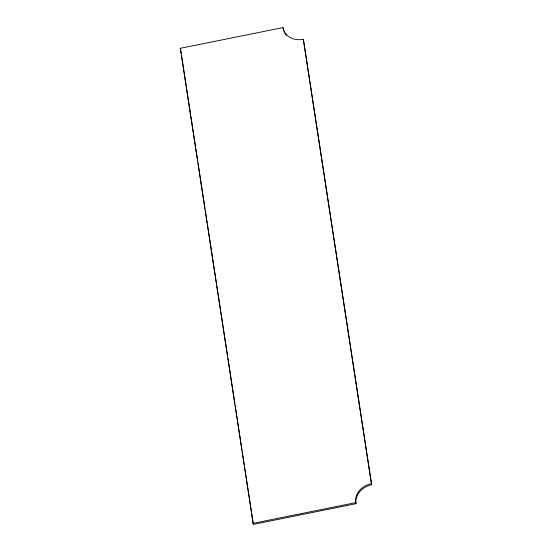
<?xml version="1.0" encoding="UTF-8"?>
<svg xmlns="http://www.w3.org/2000/svg" width="552" height="552" viewBox="0 0 552 552"><rect width="100%" height="100%" fill="white"/><g stroke="black" fill="none" stroke-linecap="round" stroke-linejoin="round"><path stroke-width="0.83" d="M180.297 48.307L283.01 27.6A18.416 15.456 -17.9 0 0 303.358 39.309L371.703 484.725A18.416 15.456 -17.9 0 0 356.04 503.693L253.333 524.4L180.297 48.307L181.297 53.62M252.988 523.344L355.702 502.637A18.416 15.456 -17.9 0 1 371.358 483.669L303.358 39.309M283.01 27.6L283.348 28.656A18.416 15.456 -17.9 0 0 286.398 35.245M371.358 483.669L371.703 484.725M355.702 502.637L356.04 503.693M181.553 55.324L186.245 85.974M186.507 87.678L188.46 100.443M188.722 102.148L190.675 114.919M190.937 116.617L195.622 147.267M195.884 148.971L197.837 161.743M198.099 163.44L205.006 208.559M205.261 210.264L207.221 223.036M207.476 224.74L216.598 284.328M216.86 286.033L218.288 295.396M218.551 297.1L225.457 342.219M225.713 343.924L227.672 356.689M227.928 358.393L234.835 403.512M235.097 405.216L241.997 450.335M242.259 452.04L244.212 464.805M244.474 466.509L249.166 497.159M249.428 498.863L251.381 511.628M251.643 513.332L253.333 524.4"/></g></svg>
